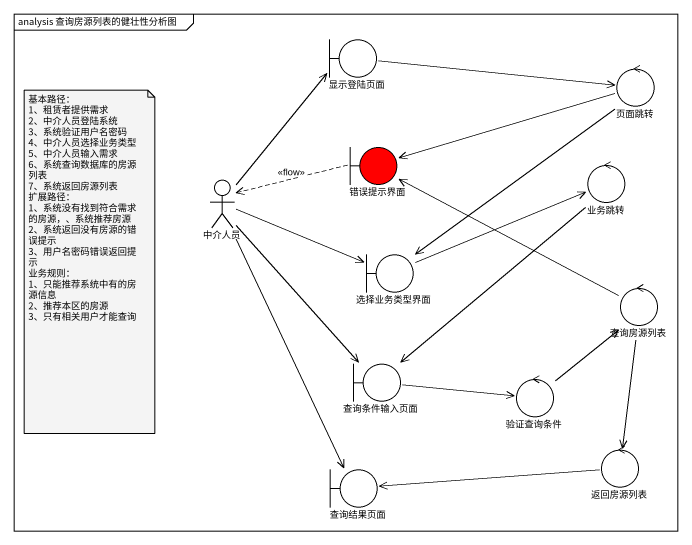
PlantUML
@startuml
mainframe analysis 查询房源列表的健壮性分析图
boundary 显示登陆页面
control 页面跳转
boundary 错误提示界面 #FF0000
actor 中介人员
control 业务跳转
boundary 选择业务类型界面
control 查询房源列表
boundary 查询条件输入页面
control 验证查询条件
control 返回房源列表
boundary 查询结果页面
显示登陆页面 -right-> 页面跳转
页面跳转 -left-> 错误提示界面
页面跳转 --> 选择业务类型界面
错误提示界面 .left.> 中介人员 : <<flow>>
中介人员 -up-> 显示登陆页面
中介人员 -right-> 选择业务类型界面
中介人员 --> 查询条件输入页面
中介人员 --> 查询结果页面
业务跳转 --> 查询条件输入页面
选择业务类型界面 -right-> 业务跳转
查询房源列表 -left-> 错误提示界面
查询房源列表 --> 返回房源列表
查询条件输入页面 -right-> 验证查询条件
验证查询条件 -up-> 查询房源列表
返回房源列表 -left-> 查询结果页面
note as N1
  基本路径：
  1、租赁者提供需求
  2、中介人员登陆系统
  3、系统验证用户名密码
  4、中介人员选择业务类型
  5、中介人员输入需求
  6、系统查询数据库的房源列表
  7、系统返回房源列表
  扩展路径：
  1、系统没有找到符合需求的房源，、系统推荐房源
  2、系统返回没有房源的错误提示
  3、用户名密码错误返回提示
  业务规则：
  1、只能推荐系统中有的房源信息
  2、推荐本区的房源
  3、只有相关用户才能查询
end note
@enduml
